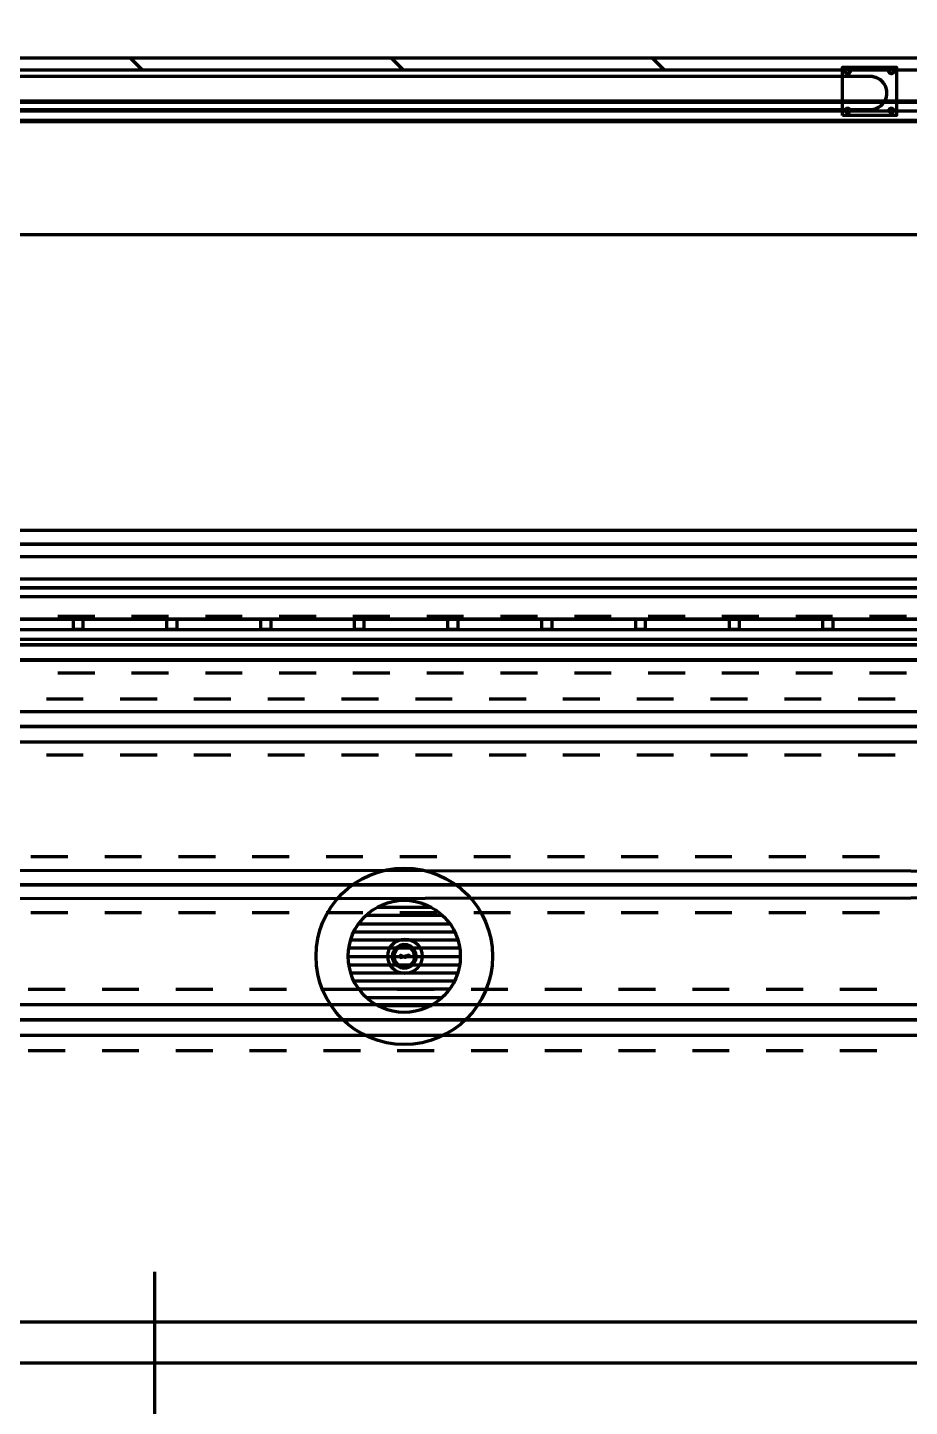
# Model space of a CAD drawing. Extents: x 0 to 1153, y 0 to 816.
# Drawn here: x 461.84 to 475.75, y 555.69 to 577.45 of the extents above; entities that cross this region are included whole.
import ezdxf

# ---------------------------------------------------------------- set-up
doc = ezdxf.new("R2010")
doc.units = 0
doc.header["$MEASUREMENT"] = 0
for name, color, linetype in [('Arch', 7, 'Continuous'), ('EQUIPMENTS', 7, 'Continuous'), ('Hatch', 7, 'Continuous'), ('PIPE', 7, 'Continuous')]:
    doc.layers.add(name, color=color, linetype=linetype)

msp = doc.modelspace()

# ---------------------------------------------------------------- linework, layer by layer
at = {"layer": 'Arch', "color": 11, "linetype": 'Continuous', "lineweight": 211}
for p, q in [((463.645, 576.781), (463.455, 576.972)), ((467.762, 576.781), (467.572, 576.972)), ((471.879, 576.781), (471.689, 576.972)), ((917.988, 574.178), (110.871, 574.178))]:
    msp.add_line(p, q, dxfattribs=at)
for points in [[(113.961, 576.972), (487.701, 576.972), (487.701, 638.81), (487.892, 638.81), (683.154, 638.81), (683.154, 638.609), (683.154, 383.254), (870.49, 383.254), (870.49, 383.053), (683.154, 383.053), (682.964, 383.064), (487.892, 383.064), (487.701, 383.064), (487.701, 454.3), (113.961, 454.3)], [(113.961, 576.781), (487.701, 576.781), (487.701, 454.501), (113.961, 454.501)], [(460.248, 576.157), (475.153, 576.157), (475.208, 576.168), (475.258, 576.189), (475.313, 576.229), (475.357, 576.284), (475.38, 576.335), (475.391, 576.389), (475.391, 576.443), (475.38, 576.497), (475.349, 576.56), (475.303, 576.612), (475.246, 576.649), (475.195, 576.668), (475.139, 576.675), (460.223, 576.675)]]:
    msp.add_lwpolyline(points, dxfattribs=at)
msp.add_lwpolyline([(474.694, 576.061), (474.694, 576.823), (475.541, 576.823), (475.541, 576.061)], close=True, dxfattribs=at)
for centre, radius in [((474.774, 576.755), 0.037), ((475.462, 576.755), 0.037), ((474.774, 576.141), 0.037), ((475.462, 576.141), 0.0371)]:
    msp.add_circle(centre, radius, dxfattribs=at)
msp.add_arc((475.133, 576.416), 0.259, 271.3129, 91.8103, dxfattribs=at)
at = {"layer": 'EQUIPMENTS', "color": 251, "linetype": 'Continuous', "lineweight": 211}
for p, q in [((463.836, 557.816), (463.836, 534.607)), ((645.329, 557.022), (113.961, 557.022)), ((645.329, 556.376), (113.961, 556.376))]:
    msp.add_line(p, q, dxfattribs=at)
at = {"layer": 'Hatch', "color": 5, "linetype": 'Continuous', "lineweight": 211}
for p, q in [((388.26, 576.136), (500.877, 576.136)), ((477.414, 567.796), (113.961, 567.796)), ((467.18, 563.446), (468.387, 563.446)), ((467.36, 563.573), (468.217, 563.573)), ((467.064, 563.309), (468.503, 563.309)), ((466.937, 563.054), (468.63, 563.054)), ((466.99, 563.182), (468.577, 563.182)), ((466.894, 562.79), (468.672, 562.79)), ((466.905, 562.927), (468.662, 562.927)), ((466.905, 562.663), (468.662, 562.663)), ((466.937, 562.536), (468.63, 562.536)), ((466.99, 562.409), (468.577, 562.409)), ((467.064, 562.282), (468.503, 562.282)), ((467.18, 562.144), (468.387, 562.144)), ((467.36, 562.017), (468.217, 562.017))]:
    msp.add_line(p, q, dxfattribs=at)
msp.add_lwpolyline([(385.313, 576.284, 0.414223), (386.313, 577.268), (386.292, 577.945), (386.62, 577.945), (386.599, 577.268), (386.599, 577.945), (386.62, 577.945), (386.588, 577.273, 0.414214), (387.583, 576.294), (388.26, 576.294), (388.26, 576.294), (387.583, 576.273), (388.26, 576.294), (500.877, 576.294), (388.26, 576.273), (500.877, 576.273), (388.26, 576.294), (388.26, 575.966), (384.641, 575.966)], format="xyb", dxfattribs=at)
for points in [[(500.877, 575.966), (388.26, 575.966), (388.26, 576.294), (388.26, 575.966), (384.641, 575.966)], [(384.641, 575.987), (388.26, 575.987), (500.877, 575.987), (388.26, 575.966), (500.877, 575.966)], [(467.857, 562.811), (467.794, 562.779), (467.857, 562.811), (467.72, 562.779), (467.857, 562.811), (467.794, 562.779), (467.857, 562.811), (467.794, 562.779), (467.857, 562.811), (467.794, 562.779), (467.72, 562.811), (467.794, 562.779), (467.794, 562.779)]]:
    msp.add_lwpolyline(points, dxfattribs=at)
for points in [[(113.961, 568.113), (477.414, 568.113), (477.414, 567.468), (477.414, 568.113), (477.414, 567.468), (113.961, 567.468), (477.414, 567.468), (477.414, 568.113), (113.961, 568.113), (477.414, 568.113)], [(462.555, 567.955), (462.714, 567.955), (462.714, 568.113), (462.555, 568.113), (462.555, 567.955), (462.714, 567.955), (462.714, 568.113), (462.555, 568.113)], [(464.026, 567.955), (464.196, 567.955), (464.196, 568.113), (464.026, 568.113), (464.026, 567.955), (464.196, 567.955), (464.196, 568.113), (464.026, 568.113)], [(465.508, 567.955), (465.677, 567.955), (465.677, 568.113), (465.508, 568.113), (465.508, 567.955), (465.677, 567.955), (465.677, 568.113), (465.508, 568.113)], [(466.99, 567.955), (467.148, 567.955), (467.148, 568.113), (466.99, 568.113), (466.99, 567.955), (467.148, 567.955), (467.148, 568.113), (466.99, 568.113)], [(468.461, 567.955), (468.63, 567.955), (468.63, 568.113), (468.461, 568.113), (468.461, 567.955), (468.63, 567.955), (468.63, 568.113), (468.461, 568.113)], [(469.942, 567.955), (470.112, 567.955), (470.112, 568.113), (469.942, 568.113), (469.942, 567.955), (470.112, 567.955), (470.112, 568.113), (469.942, 568.113)], [(471.424, 567.955), (471.583, 567.955), (471.583, 568.113), (471.424, 568.113), (471.424, 567.955), (471.583, 567.955), (471.583, 568.113), (471.424, 568.113)], [(472.906, 567.955), (473.064, 567.955), (473.064, 568.113), (472.906, 568.113), (472.906, 567.955), (473.064, 567.955), (473.064, 568.113), (472.906, 568.113)], [(474.377, 567.955), (474.546, 567.955), (474.546, 568.113), (474.377, 568.113), (474.377, 567.955), (474.546, 567.955), (474.546, 568.113), (474.377, 568.113)], [(477.414, 567.468), (478.388, 567.468), (477.414, 567.468), (477.414, 567.637), (477.414, 567.468), (113.961, 567.468)]]:
    msp.add_lwpolyline(points, close=True, dxfattribs=at)
msp.add_lwpolyline([(467.942, 562.795), (467.934, 562.743), (467.91, 562.698), (467.875, 562.663), (467.83, 562.64), (467.778, 562.631), (467.726, 562.64), (467.681, 562.663), (467.646, 562.698), (467.622, 562.743), (467.614, 562.795), (467.622, 562.847), (467.646, 562.892), (467.681, 562.928), (467.726, 562.951), (467.778, 562.959), (467.83, 562.951), (467.875, 562.928), (467.91, 562.892), (467.934, 562.847), (467.942, 562.795), (467.934, 562.743), (467.91, 562.698), (467.875, 562.663), (467.83, 562.64), (467.778, 562.631), (467.726, 562.64), (467.671, 562.671), (467.639, 562.709), (467.619, 562.756), (467.615, 562.809), (467.627, 562.859), (467.653, 562.902), (467.703, 562.941), (467.765, 562.959), (467.817, 562.954), (467.875, 562.928), (467.91, 562.892), (467.934, 562.847), (467.942, 562.809), (467.924, 562.871), (467.875, 562.928), (467.817, 562.954), (467.765, 562.959), (467.703, 562.941), (467.646, 562.892), (467.619, 562.835), (467.615, 562.782), (467.627, 562.731), (467.671, 562.671), (467.726, 562.64), (467.778, 562.61), (467.72, 562.619), (467.669, 562.646), (467.621, 562.698), (467.598, 562.751), (467.593, 562.81), (467.607, 562.867), (467.647, 562.926), (467.706, 562.966), (467.763, 562.98), (467.823, 562.975), (467.876, 562.953), (467.928, 562.905), (467.954, 562.854), (467.963, 562.795), (467.954, 562.854), (467.928, 562.905), (467.876, 562.953), (467.823, 562.975), (467.763, 562.98), (467.706, 562.966), (467.647, 562.926), (467.607, 562.867), (467.593, 562.81), (467.598, 562.751), (467.621, 562.698), (467.669, 562.646), (467.72, 562.619), (467.778, 562.61), (467.72, 562.619), (467.669, 562.646), (467.629, 562.686), (467.602, 562.737), (467.593, 562.795), (467.602, 562.854), (467.629, 562.905), (467.669, 562.945), (467.72, 562.971), (467.778, 562.98), (467.837, 562.971), (467.887, 562.945), (467.928, 562.905), (467.954, 562.854), (467.963, 562.81), (467.942, 562.795), (467.934, 562.743), (467.91, 562.698), (467.875, 562.663), (467.83, 562.64), (467.778, 562.631), (467.726, 562.64), (467.681, 562.663), (467.646, 562.698), (467.622, 562.743), (467.614, 562.795), (467.622, 562.847), (467.646, 562.892), (467.681, 562.928), (467.726, 562.951), (467.778, 562.959), (467.83, 562.951), (467.875, 562.928), (467.91, 562.892), (467.934, 562.847), (467.942, 562.795), (467.934, 562.743), (467.91, 562.698), (467.875, 562.663), (467.83, 562.64), (467.778, 562.631), (467.726, 562.64), (467.671, 562.671), (467.639, 562.709), (467.619, 562.756), (467.615, 562.809), (467.627, 562.859), (467.653, 562.902), (467.703, 562.941), (467.765, 562.959), (467.817, 562.954), (467.875, 562.928), (467.91, 562.892), (467.934, 562.847), (467.942, 562.809), (467.924, 562.871), (467.875, 562.928), (467.817, 562.954), (467.765, 562.959), (467.703, 562.941), (467.646, 562.892), (467.619, 562.835), (467.615, 562.782), (467.627, 562.731), (467.671, 562.671), (467.726, 562.64), (467.778, 562.61), (467.72, 562.619), (467.669, 562.646), (467.621, 562.698), (467.598, 562.751), (467.593, 562.81), (467.607, 562.867), (467.647, 562.926), (467.706, 562.966), (467.763, 562.98), (467.823, 562.975), (467.876, 562.953), (467.928, 562.905), (467.954, 562.854), (467.963, 562.795), (467.954, 562.854), (467.928, 562.905), (467.876, 562.953), (467.823, 562.975), (467.763, 562.98), (467.706, 562.966), (467.647, 562.926), (467.607, 562.867), (467.593, 562.81), (467.598, 562.751), (467.621, 562.698), (467.669, 562.646), (467.72, 562.619), (467.778, 562.61), (467.72, 562.619), (467.669, 562.646), (467.629, 562.686), (467.602, 562.737), (467.593, 562.795), (467.602, 562.854), (467.629, 562.905), (467.669, 562.945), (467.72, 562.971), (467.778, 562.98), (467.837, 562.971), (467.887, 562.945), (467.928, 562.905), (467.954, 562.854), (467.963, 562.81), (467.942, 562.795), (467.934, 562.743), (467.91, 562.698), (467.875, 562.663), (467.83, 562.64), (467.778, 562.631), (467.726, 562.64), (467.681, 562.663), (467.646, 562.698), (467.622, 562.743), (467.614, 562.795), (467.622, 562.847), (467.646, 562.892), (467.681, 562.928), (467.726, 562.951), (467.778, 562.959), (467.83, 562.951), (467.875, 562.928), (467.91, 562.892), (467.934, 562.847), (467.942, 562.795), (467.934, 562.743), (467.91, 562.698), (467.875, 562.663), (467.83, 562.64), (467.778, 562.631), (467.726, 562.64), (467.671, 562.671), (467.639, 562.709), (467.619, 562.756), (467.615, 562.809), (467.627, 562.859), (467.653, 562.902), (467.703, 562.941), (467.765, 562.959), (467.817, 562.954), (467.875, 562.928), (467.91, 562.892), (467.934, 562.847), (467.942, 562.809), (467.924, 562.871), (467.875, 562.928), (467.817, 562.954), (467.765, 562.959), (467.703, 562.941), (467.646, 562.892), (467.619, 562.835), (467.615, 562.782), (467.627, 562.731), (467.671, 562.671), (467.726, 562.64), (467.778, 562.61), (467.72, 562.619), (467.669, 562.646), (467.621, 562.698), (467.598, 562.751), (467.593, 562.81), (467.607, 562.867), (467.647, 562.926), (467.706, 562.966), (467.763, 562.98), (467.823, 562.975), (467.876, 562.953), (467.928, 562.905), (467.954, 562.854), (467.963, 562.795), (467.954, 562.854), (467.928, 562.905), (467.876, 562.953), (467.823, 562.975), (467.763, 562.98), (467.706, 562.966), (467.647, 562.926), (467.607, 562.867), (467.593, 562.81), (467.598, 562.751), (467.621, 562.698), (467.669, 562.646), (467.72, 562.619), (467.778, 562.61), (467.72, 562.619), (467.669, 562.646), (467.629, 562.686), (467.602, 562.737), (467.593, 562.795), (467.602, 562.854), (467.629, 562.905), (467.669, 562.945), (467.72, 562.971), (467.778, 562.98), (467.837, 562.971), (467.887, 562.945), (467.928, 562.905), (467.954, 562.854), (467.963, 562.81), (467.942, 562.795), (467.934, 562.743), (467.91, 562.698), (467.875, 562.663), (467.83, 562.64), (467.778, 562.631), (467.726, 562.64), (467.681, 562.663), (467.646, 562.698), (467.622, 562.743), (467.614, 562.795), (467.622, 562.847), (467.646, 562.892), (467.681, 562.928), (467.726, 562.951), (467.778, 562.959), (467.83, 562.951), (467.875, 562.928), (467.91, 562.892), (467.934, 562.847), (467.942, 562.795), (467.934, 562.743), (467.91, 562.698), (467.875, 562.663), (467.83, 562.64), (467.778, 562.631), (467.726, 562.64), (467.671, 562.671), (467.639, 562.709), (467.619, 562.756), (467.615, 562.809), (467.627, 562.859), (467.653, 562.902), (467.703, 562.941), (467.765, 562.959), (467.817, 562.954), (467.875, 562.928), (467.91, 562.892), (467.934, 562.847), (467.942, 562.809), (467.924, 562.871), (467.875, 562.928), (467.817, 562.954), (467.765, 562.959), (467.703, 562.941), (467.646, 562.892), (467.619, 562.835), (467.615, 562.782), (467.627, 562.731), (467.671, 562.671), (467.726, 562.64), (467.778, 562.61), (467.72, 562.619), (467.669, 562.646), (467.621, 562.698), (467.598, 562.751), (467.593, 562.81), (467.607, 562.867), (467.647, 562.926), (467.706, 562.966), (467.763, 562.98), (467.823, 562.975), (467.876, 562.953), (467.928, 562.905), (467.954, 562.854), (467.963, 562.795), (467.954, 562.854), (467.928, 562.905), (467.876, 562.953), (467.823, 562.975), (467.763, 562.98), (467.706, 562.966), (467.647, 562.926), (467.607, 562.867), (467.593, 562.81), (467.598, 562.751), (467.621, 562.698), (467.669, 562.646), (467.72, 562.619), (467.778, 562.61), (467.72, 562.619), (467.669, 562.646), (467.629, 562.686), (467.602, 562.737), (467.593, 562.795), (467.602, 562.854), (467.629, 562.905), (467.669, 562.945), (467.72, 562.971), (467.778, 562.98), (467.837, 562.971), (467.887, 562.945), (467.928, 562.905), (467.954, 562.854), (467.963, 562.81), (467.942, 562.795), (467.934, 562.743), (467.91, 562.698), (467.875, 562.663), (467.83, 562.64), (467.778, 562.631), (467.726, 562.64), (467.681, 562.663), (467.646, 562.698), (467.622, 562.743), (467.614, 562.795), (467.622, 562.847), (467.646, 562.892), (467.681, 562.928), (467.726, 562.951), (467.778, 562.959), (467.83, 562.951), (467.875, 562.928), (467.91, 562.892), (467.934, 562.847), (467.942, 562.809), (467.963, 562.795, -0.414222), (467.778, 562.611, 0.414222), (467.963, 562.795, -0.414222), (467.778, 562.611, 0.414222), (467.963, 562.795, -0.414222), (467.778, 562.611, 0.414222), (467.963, 562.795, -0.414222), (467.778, 562.611, 0.414222)], format="xyb", close=True, dxfattribs=at)
for centre, radius in [((467.778, 562.795), 1.392), ((467.778, 562.795), 0.884), ((467.788, 562.797), 0.271)]:
    msp.add_circle(centre, radius, dxfattribs=at)
at = {"layer": 'PIPE', "color": 152, "linetype": 'Continuous', "lineweight": 211}
for p, q in [((462.894, 568.156), (462.312, 568.156)), ((464.058, 568.156), (463.476, 568.156)), ((465.222, 568.156), (464.64, 568.156)), ((466.386, 568.156), (465.804, 568.156)), ((467.551, 568.156), (466.968, 568.156)), ((468.715, 568.156), (468.133, 568.156)), ((469.879, 568.156), (469.297, 568.156)), ((471.043, 568.156), (470.461, 568.156)), ((472.207, 568.156), (471.625, 568.156)), ((473.371, 568.156), (472.789, 568.156)), ((474.536, 568.156), (473.953, 568.156)), ((475.7, 568.156), (475.118, 568.156)), ((462.312, 567.267), (462.894, 567.267)), ((463.476, 567.267), (464.058, 567.267)), ((464.64, 567.267), (465.222, 567.267)), ((465.804, 567.267), (466.386, 567.267)), ((466.968, 567.267), (467.551, 567.267)), ((468.133, 567.267), (468.715, 567.267)), ((469.297, 567.267), (469.879, 567.267)), ((470.461, 567.267), (471.043, 567.267)), ((471.625, 567.267), (472.207, 567.267)), ((472.789, 567.267), (473.371, 567.267)), ((473.953, 567.267), (474.536, 567.267)), ((475.118, 567.267), (475.7, 567.267))]:
    msp.add_line(p, q, dxfattribs=at)
at = {"layer": 'PIPE', "color": 171, "linetype": 'Continuous', "lineweight": 211}
for p, q in [((462.714, 566.854), (462.132, 566.854)), ((463.878, 566.854), (463.296, 566.854)), ((465.042, 566.854), (464.46, 566.854)), ((466.206, 566.854), (465.624, 566.854)), ((467.371, 566.854), (466.788, 566.854)), ((468.535, 566.854), (467.953, 566.854)), ((469.699, 566.854), (469.117, 566.854)), ((470.863, 566.854), (470.281, 566.854)), ((472.027, 566.854), (471.445, 566.854)), ((473.191, 566.854), (472.609, 566.854)), ((474.356, 566.854), (473.774, 566.854)), ((475.52, 566.854), (474.938, 566.854)), ((462.132, 565.975), (462.714, 565.975)), ((463.296, 565.975), (463.878, 565.975)), ((464.46, 565.975), (465.042, 565.975)), ((465.624, 565.975), (466.206, 565.975)), ((466.788, 565.975), (467.371, 565.975)), ((467.953, 565.975), (468.535, 565.975)), ((469.117, 565.975), (469.699, 565.975)), ((470.281, 565.975), (470.863, 565.975)), ((471.445, 565.975), (472.027, 565.975)), ((472.609, 565.975), (473.191, 565.975)), ((473.774, 565.975), (474.356, 565.975)), ((474.938, 565.975), (475.52, 565.975))]:
    msp.add_line(p, q, dxfattribs=at)
at = {"layer": 'PIPE', "color": 4, "linetype": 'Continuous', "lineweight": 211}
for p, q in [((462.47, 564.367), (461.888, 564.367)), ((463.635, 564.367), (463.053, 564.367)), ((464.799, 564.367), (464.217, 564.367)), ((465.963, 564.367), (465.381, 564.367)), ((467.127, 564.367), (466.545, 564.367)), ((468.291, 564.367), (467.709, 564.367)), ((469.456, 564.367), (468.873, 564.367)), ((470.62, 564.367), (470.038, 564.367)), ((471.784, 564.367), (471.202, 564.367)), ((472.948, 564.367), (472.366, 564.367)), ((474.112, 564.367), (473.53, 564.367)), ((475.276, 564.367), (474.694, 564.367)), ((461.888, 563.488), (462.47, 563.488)), ((463.053, 563.488), (463.635, 563.488)), ((464.217, 563.488), (464.799, 563.488)), ((465.381, 563.488), (465.963, 563.488)), ((466.545, 563.488), (467.127, 563.488)), ((467.709, 563.488), (468.291, 563.488)), ((468.873, 563.488), (469.456, 563.488)), ((470.038, 563.488), (470.62, 563.488)), ((471.202, 563.488), (471.784, 563.488)), ((472.366, 563.488), (472.948, 563.488)), ((473.53, 563.488), (474.112, 563.488)), ((474.694, 563.488), (475.276, 563.488))]:
    msp.add_line(p, q, dxfattribs=at)
at = {"layer": 'PIPE', "color": 220, "linetype": 'Continuous', "lineweight": 211}
for p, q in [((462.428, 562.271), (461.846, 562.271)), ((463.592, 562.271), (463.01, 562.271)), ((464.756, 562.271), (464.174, 562.271)), ((465.921, 562.271), (465.339, 562.271)), ((467.085, 562.271), (466.503, 562.271)), ((468.249, 562.271), (467.667, 562.271)), ((469.413, 562.271), (468.831, 562.271)), ((470.577, 562.271), (469.995, 562.271)), ((471.742, 562.271), (471.159, 562.271)), ((472.906, 562.271), (472.324, 562.271)), ((474.07, 562.271), (473.488, 562.271)), ((475.234, 562.271), (474.652, 562.271)), ((461.846, 561.308), (462.428, 561.308)), ((463.01, 561.308), (463.592, 561.308)), ((464.174, 561.308), (464.756, 561.308)), ((465.339, 561.308), (465.921, 561.308)), ((466.503, 561.308), (467.085, 561.308)), ((467.667, 561.308), (468.249, 561.308)), ((468.831, 561.308), (469.413, 561.308)), ((469.995, 561.308), (470.577, 561.308)), ((471.159, 561.308), (471.742, 561.308)), ((472.324, 561.308), (472.906, 561.308)), ((473.488, 561.308), (474.07, 561.308)), ((474.652, 561.308), (475.234, 561.308))]:
    msp.add_line(p, q, dxfattribs=at)
at = {"layer": 'PIPE', "color": 3, "linetype": 'Continuous', "lineweight": 211}
msp.add_lwpolyline([(113.961, 569.489), (480.96, 569.521), (481.076, 569.489), (481.452, 569.5, -0.414281), (481.648, 569.304, 0.414281), (481.405, 569.494), (481.349, 569.47), (481.294, 569.42), (481.266, 569.366), (481.256, 569.304, 0.414185), (481.457, 569.098), (481.076, 569.076), (480.96, 569.098), (113.961, 569.098)], format="xyb", dxfattribs=at)
for points in [[(481.457, 568.791), (481.457, 566.663), (481.457, 568.791), (481.457, 569.299), (480.96, 569.299), (113.961, 569.299), (480.96, 569.299)], [(113.961, 568.473), (480.504, 568.473), (480.504, 568.748), (480.61, 568.78), (480.504, 568.748), (113.961, 568.748)], [(113.961, 568.611), (480.504, 568.611), (113.961, 568.611)]]:
    msp.add_lwpolyline(points, dxfattribs=at)
at = {"layer": 'PIPE', "color": 142, "linetype": 'Continuous', "lineweight": 211}
msp.add_lwpolyline([(113.961, 567.478), (480.653, 567.478), (480.653, 567.944), (113.961, 567.944)], dxfattribs=at)
at = {"layer": 'PIPE', "color": 162, "linetype": 'Continuous', "lineweight": 211}
msp.add_lwpolyline([(113.961, 567.711), (480.653, 567.711), (113.961, 567.711)], dxfattribs=at)
at = {"layer": 'PIPE', "color": 161, "linetype": 'Continuous', "lineweight": 211}
msp.add_lwpolyline([(113.961, 566.177), (479.118, 566.177), (479.118, 566.653), (113.961, 566.653)], dxfattribs=at)
at = {"layer": 'PIPE', "color": 181, "linetype": 'Continuous', "lineweight": 211}
msp.add_lwpolyline([(113.961, 566.42), (479.118, 566.42), (113.961, 566.42)], dxfattribs=at)
at = {"layer": 'PIPE', "color": 4, "linetype": 'Continuous', "lineweight": 211}
msp.add_lwpolyline([(483.436, 564.134), (483.436, 563.689), (483.436, 564.134), (483.436, 563.689), (483.436, 564.134), (483.436, 563.689), (483.806, 563.721), (483.436, 563.689), (483.436, 564.134), (483.806, 564.134), (483.436, 564.134), (437.441, 564.166), (437.441, 563.689), (483.436, 563.721)], dxfattribs=at)
at = {"layer": 'PIPE', "color": 110, "linetype": 'Continuous', "lineweight": 211}
msp.add_lwpolyline([(483.436, 563.922), (437.441, 563.922), (483.436, 563.922)], dxfattribs=at)
at = {"layer": 'PIPE', "color": 200, "linetype": 'Continuous', "lineweight": 211}
msp.add_lwpolyline([(486.029, 562.007), (485.659, 562.028), (437.441, 562.028), (437.441, 561.552), (485.659, 561.552), (486.029, 561.583)], dxfattribs=at)
at = {"layer": 'PIPE', "color": 230, "linetype": 'Continuous', "lineweight": 211}
msp.add_lwpolyline([(485.659, 561.795), (437.441, 561.795), (485.659, 561.795)], dxfattribs=at)

doc.saveas('drawing.dxf')
